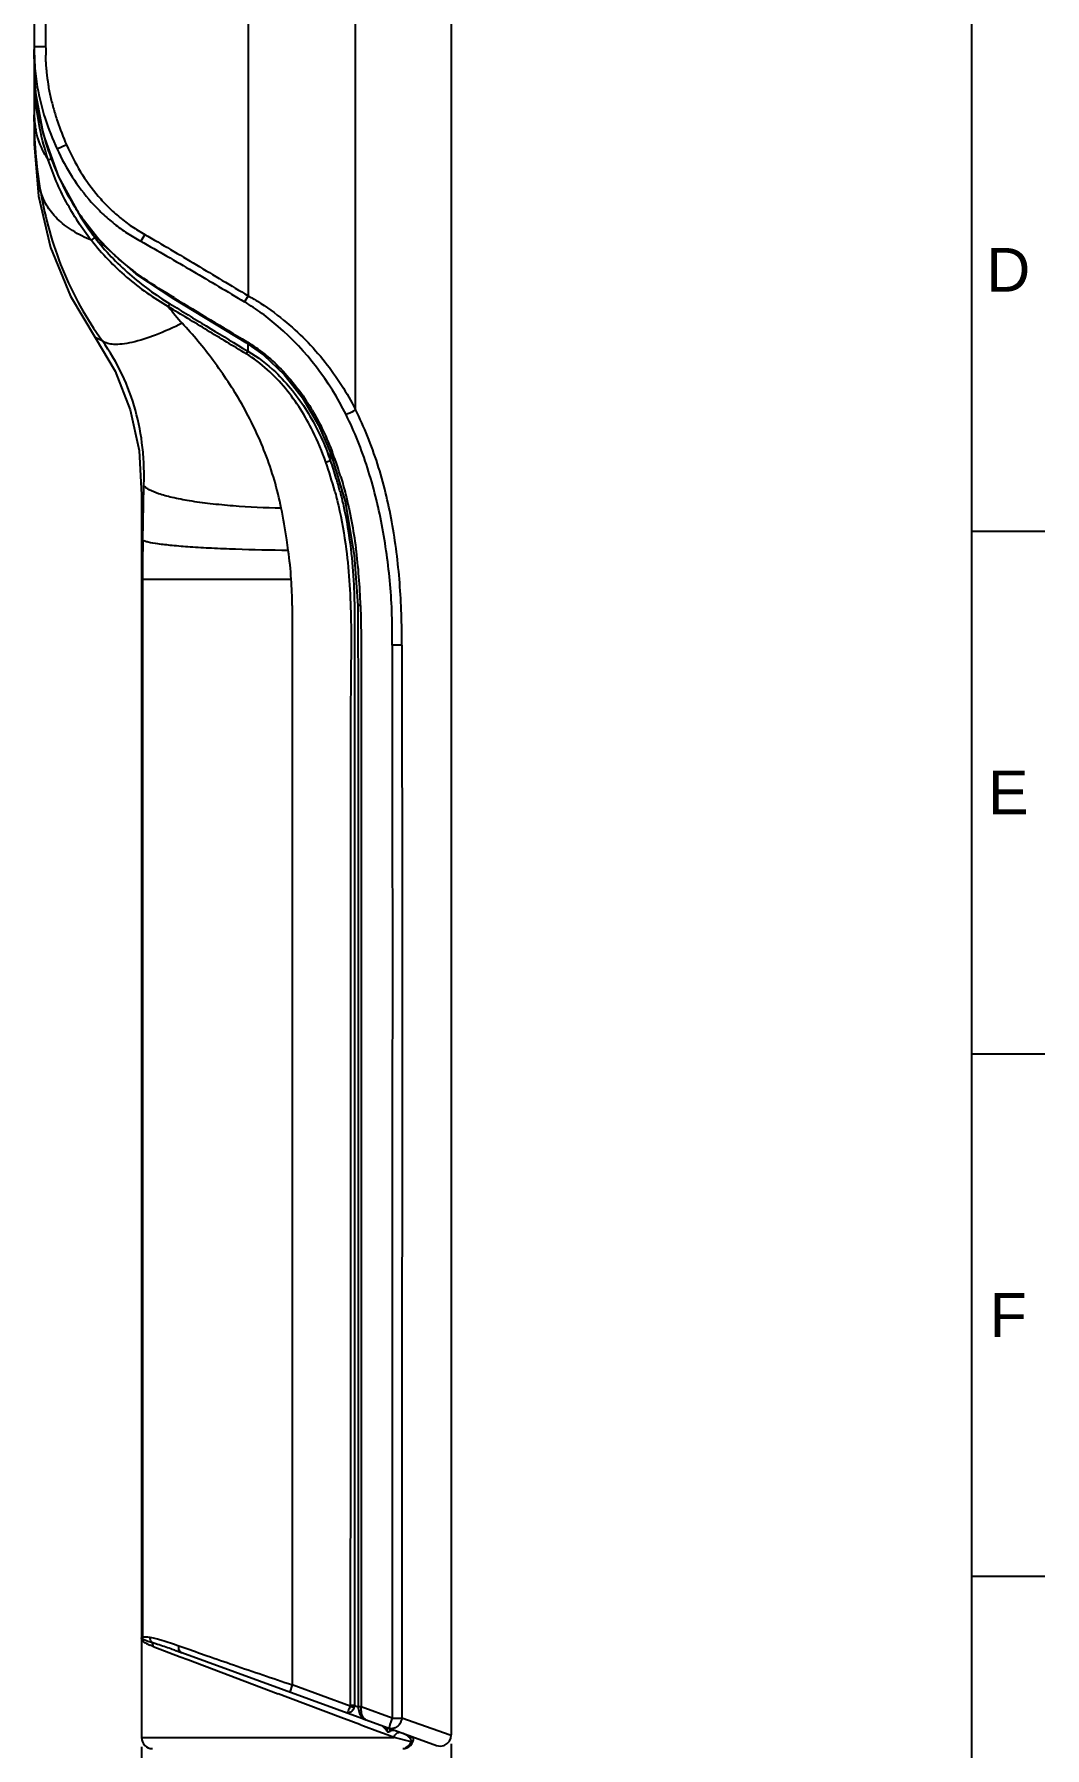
# Model space of a CAD drawing. Header units: millimetres. Extents: x 3594 to 3804, y -86 to 211.
# Drawn here: x 3734.6 to 3803.9, y -21.1 to 96.5 of the extents above; entities that cross this region are included whole.
import ezdxf

# ---------------------------------------------------------------- set-up
doc = ezdxf.new("R2010")
doc.units = ezdxf.units.MM
doc.header["$LTSCALE"] = 0.1
doc.layers.add('DIM', color=3, linetype='Continuous')
doc.layers.add('FORM', color=7, linetype='Continuous')
doc.styles.get("Standard").update_dxf_attribs({"font": 'arial.ttf'})
doc.dimstyles.new('ISO-25', dxfattribs={"dimtxt": 2.5, "dimasz": 2.5, "dimexe": 1.25, "dimexo": 0.625, "dimtad": 1, "dimlfac": 1.333333, "dimtxsty": 'Standard', "dimcen": 2.5, "dimadec": 0, "dimazin": 0, "dimtfac": 1, "dimtmove": 0, "dimatfit": 3, "dimfxl": 0, "dimarcsym": 0})

# ---------------------------------------------------------------- blocks, each defined once
blk = doc.blocks.new('*D18')
at = {"layer": 'Defpoints', "color": 0}
for p in [(3741.94, -20.45), (3763.19, -20.26), (3763.19, -39.86)]:
    blk.add_point(p, dxfattribs=at)
at = {"layer": 'DIM', "color": 0, "lineweight": -2}
for p, q in [((3741.94, -21.07), (3741.94, -41.11)), ((3763.19, -20.88), (3763.19, -41.11)), ((3744.44, -39.86), (3760.69, -39.86))]:
    blk.add_line(p, q, dxfattribs=at)
at = {"layer": 'DIM', "color": 0}
for points in [[(3744.44, -39.44), (3744.44, -40.28), (3741.94, -39.86)], [(3760.69, -39.44), (3760.69, -40.28), (3763.19, -39.86)]]:
    blk.add_solid(points, dxfattribs=at)
at = {"layer": 'DIM', "color": 0, "insert": (3752.57, -37.96), "char_height": 2.5, "attachment_point": 5}
blk.add_mtext('28.3', dxfattribs=at)

msp = doc.modelspace()

# ---------------------------------------------------------------- linework, layer by layer
at = {"color": 7, "linetype": 'Continuous'}
for p, q in [((3763.1921, 164.6081), (3763.1921, -20.2597)), ((3756.6306, 70.7218), (3756.6306, 160.9387)), ((3749.2581, 156.6819), (3749.2581, 78.529)), ((3734.5858, 97.7399), (3734.5858, 88.9548)), ((3734.5863, 96.1852), (3734.5865, 95.8475)), ((3734.5865, 95.8475), (3734.5866, 95.7392)), ((3735.3539, 95.6248), (3734.5867, 95.6246)), ((3734.5869, 95.4965), (3734.587, 95.4336)), ((3734.587, 95.4336), (3734.6001, 94.697)), ((3734.5978, 93.6716), (3734.5858, 93.6716)), ((3734.7024, 92.2733), (3734.7052, 92.2138)), ((3734.7078, 92.2141), (3734.7049, 92.2138)), ((3736.7995, 88.8849), (3736.1499, 88.6012)), ((3735.5407, 87.8666), (3735.7919, 87.9458)), ((3735.0153, 85.7249), (3735.0302, 85.6374)), ((3738.5009, 82.3369), (3738.7514, 82.5268)), ((3742.1599, 82.746), (3741.8854, 82.2789)), ((3744.1997, 78.3765), (3744.1566, 78.3105)), ((3744.1566, 78.3105), (3749.1032, 75.3243)), ((3749.2581, 78.529), (3749.0062, 78.1126)), ((3739.2537, 75.432), (3738.7585, 75.6651)), ((3749.1032, 75.3242), (3749.1467, 75.3915)), ((3748.873, 74.9444), (3749.2364, 74.725)), ((3749.2364, 75.2295), (3749.2364, 74.7251)), ((3754.906, 67.2379), (3754.906, 67.7486)), ((3754.9261, 67.7029), (3754.9258, 67.7038)), ((3754.9261, 67.7029), (3755.905, 64.4131)), ((3742.0323, 61.7432), (3742.108, 65.4848)), ((3755.905, 64.4131), (3756.5405, 60.7181)), ((3742.0323, 61.7428), (3741.9428, 61.7754)), ((3756.5405, 60.7181), (3756.7774, 57.2661)), ((3742.0133, 59.0786), (3742.0133, -13.5358)), ((3742.0133, 59.0786), (3752.2147, 59.0786)), ((3752.2785, 57.2775), (3752.2785, -16.8289)), ((3756.777, 57.2662), (3756.8087, 50.0317)), ((3756.9692, 57.2646), (3756.777, 57.2662)), ((3759.8072, 54.5471), (3759.1373, 54.5461)), ((3756.8087, 50.0317), (3756.8083, -18.3287)), ((3742.0425, -13.7128), (3742.0453, -13.7144)), ((3742.0886, -13.8631), (3742.0616, -13.839)), ((3742.7405, -14.1868), (3742.5075, -14.0933)), ((3742.7405, -14.1868), (3744.5994, -14.8904)), ((3744.3646, -14.5039), (3744.3072, -14.4832)), ((3744.733, -14.6378), (3744.3646, -14.5039)), ((3744.4996, -14.1392), (3744.854, -14.2636)), ((3744.5994, -14.8904), (3745.1171, -15.0865)), ((3757.0661, -19.1266), (3744.7185, -14.6325)), ((3745.1171, -15.0865), (3751.3177, -17.433)), ((3751.9742, -17.6815), (3751.3177, -17.433)), ((3752.2785, -16.8289), (3752.1085, -17.3222)), ((3756.2581, -18.2774), (3752.2785, -16.8289)), ((3755.8033, -19.1309), (3751.9742, -17.6815)), ((3756.2581, -18.2774), (3756.2622, -18.2386)), ((3756.5572, -18.2373), (3756.2652, -18.2374)), ((3756.5572, -18.2373), (3756.8083, -18.3259)), ((3757.0161, -18.3287), (3756.8062, -18.3287)), ((3756.8062, -18.3287), (3756.8086, -18.401)), ((3756.8086, -18.401), (3756.9049, -18.7794)), ((3759.1361, -19.1003), (3757.0161, -18.3287)), ((3755.8723, -19.1571), (3755.8033, -19.1309)), ((3756.9164, -19.5523), (3755.8723, -19.1571)), ((3756.9463, -19.5636), (3756.9164, -19.5523)), ((3757.1805, -19.6522), (3756.9463, -19.5636)), ((3757.1068, -19.1347), (3757.0661, -19.1266)), ((3757.0972, -19.138), (3762.1842, -20.9895)), ((3757.1764, -19.1368), (3757.1068, -19.1347)), ((3758.1493, -20.019), (3757.1805, -19.6522)), ((3758.8065, -19.7601), (3758.8065, -20.0285)), ((3758.9972, -20.0063), (3758.9972, -19.8295)), ((3759.1361, -19.1003), (3759.8066, -19.1003)), ((3759.8014, -19.0984), (3763.1263, -20.2622)), ((3741.9427, -20.4466), (3759.2779, -20.4466)), ((3758.7869, -20.2603), (3758.1493, -20.019)), ((3759.2779, -20.4462), (3758.7869, -20.2603)), ((3760.4532, -20.7368), (3759.2779, -20.4466)), ((3760.6108, -20.4466), (3760.3339, -20.4466)), ((3760.6108, -20.4466), (3760.6108, -20.4168)), ((3763.1263, -20.2622), (3763.1921, -20.2852))]:
    msp.add_line(p, q, dxfattribs=at)
for points in [[(3734.7048, 92.2138), (3735.2026, 89.6204), (3736.2381, 86.6889), (3737.6101, 84.1954), (3739.3279, 82.014), (3741.5452, 80.0339), (3744.1566, 78.3105)], [(3734.5858, 88.9549), (3734.8659, 85.3567), (3735.6988, 81.8474), (3737.0635, 78.511), (3738.7581, 75.6656)], [(3738.7581, 75.6656), (3740.126, 73.3448), (3741.1686, 70.7082), (3741.7805, 67.9192), (3741.9434, 64.8738), (3741.9427, -20.4466)], [(3749.1029, 75.3237), (3750.342, 74.4496), (3751.7238, 73.1318), (3752.9791, 71.5308)], [(3752.9791, 71.5308), (3754.0872, 69.637), (3754.9253, 67.7041)], [(3756.9049, -18.7794), (3757.0927, -19.0608), (3757.3395, -19.2261)], [(3762.1861, -20.9902), (3762.4585, -21.0351), (3762.7137, -20.9837), (3762.9249, -20.8589), (3763.0776, -20.6827), (3763.1652, -20.4843), (3763.1921, -20.2852)]]:
    msp.add_lwpolyline(points, dxfattribs=at)
for centre, radius, start, end in [((3453.6367, 95.7443), 280.95, 359.806121, 359.936626), ((3749.0867, 95.2278), 14.4963, 182.098254, 183.483986), ((3751.9788, 93.6793), 17.393, 180.025409, 184.845785), ((3752.1485, 94.3083), 17.5667, 186.653188, 186.847391), ((3752.218, 94.3057), 17.6346, 186.811889, 187.177032), ((3752.9959, 94.4184), 18.4205, 187.222434, 193.846871), ((3739.855, 90.9524), 5.2692, 180.068601, 190.509368), ((3756.1283, 89.9903), 21.5424, 180.021609, 191.657196), ((3739.9778, 90.9731), 5.3937, 190.488058, 191.595341), ((3753.833, 94.612), 19.2797, 193.810197, 195.772742), ((3753.6398, 94.5421), 19.0747, 195.728296, 203.002525), ((3752.591, 94.1106), 17.9407, 203.043116, 205.73491), ((3751.9405, 93.794), 17.2173, 205.725808, 212.145587), ((3751.7189, 93.6631), 16.96, 212.169222, 216.161464), ((3753.1025, 93.5574), 18.1007, 211.285413, 217.55241), ((3751.6209, 93.5897), 16.8376, 216.156744, 219.093173), ((3750.982, 93.0521), 16.0027, 219.041849, 226.778463), ((3750.4706, 92.5339), 15.2749, 226.845055, 227.4431), ((3726.6744, 88.3968), 20.125, 328.201705, 328.827096), ((3755.7928, 86.8694), 15.0569, 217.080645, 222.841721), ((4434.5194, 1216.8199), 1331.3883, 238.7685674, 239.017214), ((3738.5292, 61.7729), 19.4488, 26.244043, 48.878361), ((3731.7821, 85.2345), 20.374, 328.345359, 328.947511), ((3739.5715, 62.2858), 16.3935, 30.835511, 31.40886), ((3727.134, 57.5354), 29.0736, 15.124264, 19.226114), ((3735.8079, 60.4328), 20.2736, 19.611926, 20.813473), ((3728.264, 57.9418), 28.2179, 16.580757, 19.235632), ((3735.5892, 60.3825), 20.8131, 20.568247, 20.749092), ((3732.098, 59.0666), 24.5441, 16.635669, 20.581047), ((3728.4887, 58.0102), 27.983, 14.859073, 16.577836), ((3728.5259, 58.0203), 27.9444, 14.650363, 14.85855), ((3719.8473, 56.2415), 37.1363, 1.578739, 7.691619), ((3720.1428, 56.8106), 32.1525, 4.044933, 7.571049), ((3742.5421, -13.5336), 0.5308, 180.309207, 199.749924), ((3744.0844, -10.4092), 4.0074, 245.234859, 246.828308), ((3739.0332, -26.1671), 12.766, 72.848647, 73.508213), ((3737.4483, -31.2778), 18.1168, 72.025175, 72.825509), ((3772.4459, 25.7828), 46.9398, 249.826629, 250.173371), ((3755.9867, -18.1761), 0.5738, 339.763442, 353.872951), ((3757.9235, -20.5135), 1.0074, 28.783626, 35.36361), ((3759.2243, -20.6176), 0.6628, 69.991077, 84.5442), ((3742.6927, -20.4466), 0.75, 180, 270), ((3759.8608, -20.4466), 0.75, 270, 0)]:
    msp.add_arc(centre, radius, start, end, dxfattribs=at)
for points, knots in [([(3735.3489, 127.7771), (3735.3518, 126.4375), (3735.3465, 124.4279), (3735.3537, 121.7486), (3735.3506, 119.0692), (3735.3542, 116.3899), (3735.3486, 113.7105), (3735.3546, 111.701), (3735.3482, 109.6915), (3735.355, 107.0121), (3735.3509, 104.3327), (3735.3543, 101.6534), (3735.3568, 99.9788), (3735.352, 98.6391), (3735.3693, 97.2995), (3735.351, 96.2945), (3735.3657, 95.6249)], [0, 0, 0, 0, 0.12500032, 0.18750048, 0.25000053, 0.37500058, 0.43750061, 0.50000071, 0.56250081, 0.62500091, 0.75000118, 0.81250137, 0.87500149, 0.90625149, 0.93750182, 1, 1, 1, 1]), ([(3735.3657, 95.6249), (3735.3666, 95.4801), (3735.372, 95.1906), (3735.3574, 94.7565), (3735.3779, 94.3221), (3735.4445, 93.7469), (3735.5237, 93.027), (3735.6928, 92.174), (3735.91, 91.3328), (3736.2491, 90.2251), (3736.5634, 89.4135), (3736.7995, 88.8849)], [0, 0, 0, 0, 0.06249439, 0.12500677, 0.18745115, 0.25001809, 0.37501386, 0.49997812, 0.62503396, 0.75004001, 1, 1, 1, 1]), ([(3734.6172, 94.3469), (3734.6475, 93.8498), (3734.8906, 91.8724), (3735.5269, 89.9557), (3736.1499, 88.6012)], [0, 0, 0, 0, 0.25040849, 1, 1, 1, 1]), ([(3735.0153, 85.7251), (3734.872, 86.6028), (3734.6516, 88.3389), (3734.5858, 90.0877), (3734.5858, 90.9461)], [0, 0, 0, 0, 0.50886097, 1, 1, 1, 1]), ([(3735.5415, 87.8669), (3735.4367, 88.0278), (3735.0626, 88.6585), (3734.8029, 89.3588), (3734.6942, 89.889)], [0, 0, 0, 0, 0.26183392, 1, 1, 1, 1]), ([(3736.1499, 88.6012), (3736.4508, 87.9432), (3737.1399, 86.6648), (3738.2345, 85.2143), (3739.2437, 84.1747), (3740.0607, 83.4572), (3740.94, 82.8157), (3741.5697, 82.4562), (3741.8854, 82.2789)], [0, 0, 0, 0, 0.24990621, 0.499764, 0.62479245, 0.74988094, 0.87490949, 1, 1, 1, 1]), ([(3736.7995, 88.8849), (3737.0791, 88.2527), (3737.7154, 87.0226), (3738.7279, 85.6143), (3739.6691, 84.5977), (3740.4394, 83.8969), (3741.2694, 83.2711), (3741.8623, 82.9184), (3742.1599, 82.746)], [0, 0, 0, 0, 0.25005555, 0.49934415, 0.62470901, 0.75070855, 0.87557993, 1, 1, 1, 1]), ([(3738.501, 82.3369), (3737.8546, 83.1636), (3736.6974, 84.9283), (3735.8673, 86.8695), (3735.5415, 87.8669)], [0, 0, 0, 0, 0.50003445, 1, 1, 1, 1]), ([(3738.5009, 82.337), (3738.0507, 82.5229), (3737.2174, 82.9409), (3736.1646, 83.7526), (3735.4075, 84.6836), (3735.1059, 85.381), (3735.0154, 85.7245)], [0, 0, 0, 0, 0.29080031, 0.55344818, 0.7879576, 1, 1, 1, 1]), ([(3735.0302, 85.6374), (3735.1839, 84.7439), (3735.5795, 82.9517), (3736.7786, 79.4358), (3738.1512, 76.9503), (3739.256, 75.4307)], [0, 0, 0, 0, 0.24440114, 0.49356826, 1, 1, 1, 1]), ([(3738.5009, 82.3369), (3739.2304, 81.4272), (3740.846, 79.7235), (3742.7704, 78.3779), (3743.7787, 77.7923)], [0, 0, 0, 0, 0.49999113, 1, 1, 1, 1]), ([(3738.7524, 82.5253), (3739.45, 81.6129), (3741.0408, 79.9309), (3742.9121, 78.577), (3743.8935, 77.9797)], [0, 0, 0, 0, 0.49995187, 1, 1, 1, 1]), ([(3742.1599, 82.746), (3743.3507, 82.0561), (3745.7164, 80.6497), (3748.0771, 79.235), (3749.2581, 78.529)], [0, 0, 0, 0, 0.50003198, 1, 1, 1, 1]), ([(3744.2025, 78.381), (3743.4905, 78.814), (3742.0661, 79.6813), (3740.7536, 80.7189), (3740.1399, 81.2823)], [0, 0, 0, 0, 0.50004486, 1, 1, 1, 1]), ([(3741.8854, 82.2789), (3743.0859, 81.6084), (3745.463, 80.2249), (3747.8259, 78.818), (3749.0062, 78.1126)], [0, 0, 0, 0, 0.50000992, 1, 1, 1, 1]), ([(3749.1254, 74.5428), (3748.6787, 74.8118), (3747.7868, 75.3517), (3746.4492, 76.1619), (3745.1172, 76.9801), (3744.2164, 77.5057), (3743.781, 77.7917)], [0, 0, 0, 0, 0.25008001, 0.5000923, 0.75011145, 1, 1, 1, 1]), ([(3743.8934, 77.9796), (3744.309, 77.7277), (3745.1339, 77.2136), (3746.7963, 76.206), (3748.0412, 75.4471), (3748.873, 74.9444)], [0, 0, 0, 0, 0.24999901, 0.49999948, 1, 1, 1, 1]), ([(3751.3199, 76.424), (3750.9615, 76.7372), (3750.4031, 77.1865), (3749.6182, 77.7329), (3749.2098, 77.9852), (3749.0062, 78.1126)], [0, 0, 0, 0, 0.49792356, 0.74865541, 1, 1, 1, 1]), ([(3749.2581, 78.529), (3749.4747, 78.408), (3750.3215, 77.908), (3751.122, 77.3307), (3751.6911, 76.8655)], [0, 0, 0, 0, 0.25238835, 1, 1, 1, 1]), ([(3744.739, 76.6457), (3744.1388, 76.3462), (3743.0116, 75.8362), (3741.618, 75.3734), (3740.6455, 75.2021), (3739.9609, 75.1691), (3739.4745, 75.2678), (3739.256, 75.4307)], [0, 0, 0, 0, 0.34827999, 0.64146645, 0.76009246, 0.85851568, 1, 1, 1, 1]), ([(3751.5281, 63.9474), (3751.3967, 64.5952), (3751.0897, 65.8701), (3750.2606, 68.2972), (3748.9194, 71.0927), (3747.2598, 73.6069), (3745.8406, 75.4134), (3745.1035, 76.2424), (3744.7393, 76.6459)], [0, 0, 0, 0, 0.13606917, 0.26952656, 0.52734763, 0.77175153, 0.8881149, 1, 1, 1, 1]), ([(3751.6911, 76.8655), (3752.7372, 76.0104), (3754.6083, 74.1125), (3756.0442, 71.8717), (3756.6305, 70.7218)], [0, 0, 0, 0, 0.51141271, 1, 1, 1, 1]), ([(3742.108, 65.4848), (3742.1177, 65.9278), (3742.1254, 66.807), (3741.9995, 68.5479), (3741.5956, 70.6938), (3740.672, 73.1707), (3739.7717, 74.7016), (3739.256, 75.4307)], [0, 0, 0, 0, 0.12625109, 0.2503464, 0.49691856, 0.74553831, 1, 1, 1, 1]), ([(3749.1471, 75.3922), (3749.3789, 75.2494), (3749.8373, 74.9562), (3750.6946, 74.2963), (3751.6717, 73.3752), (3752.6938, 72.1504), (3753.2893, 71.2771), (3753.5628, 70.8291)], [0, 0, 0, 0, 0.12747982, 0.25448167, 0.50602421, 0.75427873, 1, 1, 1, 1]), ([(3754.5855, 67.1091), (3754.3314, 67.8335), (3753.8172, 69.0794), (3752.8696, 70.7637), (3751.8417, 72.1945), (3750.6128, 73.5018), (3749.6444, 74.2292), (3749.1248, 74.542)], [0, 0, 0, 0, 0.24511172, 0.429004, 0.61606293, 0.80634222, 1, 1, 1, 1]), ([(3749.2361, 74.7246), (3749.9207, 74.3293), (3751.0215, 73.4882), (3752.3222, 72.0483), (3753.6266, 70.2005), (3754.3632, 68.6761), (3754.7585, 67.6365)], [0, 0, 0, 0, 0.25935482, 0.44925515, 0.63511082, 1, 1, 1, 1]), ([(3756.6306, 70.7218), (3756.5872, 70.6848), (3756.3862, 70.5374), (3756.1569, 70.4287), (3755.9732, 70.3731)], [0, 0, 0, 0, 0.22911892, 1, 1, 1, 1]), ([(3759.808, 54.5471), (3759.8128, 55.2606), (3759.7867, 56.686), (3759.6718, 58.8151), (3759.4621, 60.9235), (3759.0311, 63.6686), (3758.2421, 66.9966), (3757.2155, 69.5178), (3756.6306, 70.7218)], [0, 0, 0, 0, 0.12874787, 0.25717386, 0.38467795, 0.51087647, 0.7584661, 1, 1, 1, 1]), ([(3759.1385, 54.5461), (3759.1426, 55.2431), (3759.149, 56.6356), (3759.0256, 58.7164), (3758.7806, 60.7728), (3758.3463, 63.4592), (3757.5381, 66.7114), (3756.5608, 69.1978), (3755.9732, 70.3731)], [0, 0, 0, 0, 0.12845668, 0.25653164, 0.38382111, 0.50994443, 0.75786142, 1, 1, 1, 1]), ([(3754.586, 67.1093), (3754.6727, 67.131), (3754.7823, 67.1702), (3754.884, 67.2245), (3754.906, 67.2379)], [0, 0, 0, 0, 0.77616225, 1, 1, 1, 1]), ([(3755.0755, 67.6947), (3755.0442, 67.6873), (3755.0005, 67.6814), (3754.9327, 67.6851), (3754.9261, 67.7029)], [0, 0, 0, 0, 0.62916375, 1, 1, 1, 1]), ([(3755.6147, 66.0932), (3755.7331, 65.6985), (3756.1733, 64.0931), (3756.4816, 62.4527), (3756.6495, 61.2118)], [0, 0, 0, 0, 0.2476278, 1, 1, 1, 1]), ([(3751.5272, 63.9472), (3750.4271, 63.9692), (3748.8004, 64.043), (3746.7041, 64.2404), (3745.3033, 64.429), (3744.1157, 64.6519), (3743.1827, 64.8983), (3742.5303, 65.1551), (3742.2015, 65.3689), (3742.108, 65.4848)], [0, 0, 0, 0, 0.34212836, 0.50594234, 0.65461966, 0.78139923, 0.8816677, 0.95369608, 1, 1, 1, 1]), ([(3755.2005, 65.1211), (3755.2883, 64.7964), (3755.6197, 63.4816), (3755.8569, 62.1434), (3755.9862, 61.1323)], [0, 0, 0, 0, 0.24812563, 1, 1, 1, 1]), ([(3755.5618, 65.088), (3755.6457, 64.7673), (3755.9607, 63.4693), (3756.1804, 62.1486), (3756.298, 61.1514)], [0, 0, 0, 0, 0.24821791, 1, 1, 1, 1]), ([(3752.0152, 61.0469), (3751.9829, 61.2915), (3751.8435, 62.262), (3751.6735, 63.2282), (3751.5276, 63.9473)], [0, 0, 0, 0, 0.25160198, 1, 1, 1, 1]), ([(3742.0339, 61.7432), (3742.0298, 61.5226), (3742.0168, 60.6344), (3742.0131, 59.7462), (3742.0131, 59.0786)], [0, 0, 0, 0, 0.24840708, 1, 1, 1, 1]), ([(3752.0151, 61.0469), (3750.8062, 61.0587), (3749.0479, 61.0953), (3746.8017, 61.1887), (3745.3508, 61.2731), (3744.1241, 61.3702), (3743.1616, 61.478), (3742.5369, 61.5769), (3742.1948, 61.6688), (3742.076, 61.7157), (3742.0339, 61.7432)], [0, 0, 0, 0, 0.36160063, 0.52597317, 0.67241141, 0.79632587, 0.89390196, 0.96226064, 0.98495042, 1, 1, 1, 1]), ([(3755.9862, 61.1323), (3756.1957, 59.4938), (3756.3726, 56.1844), (3756.2745, 51.2266), (3756.2859, 46.2646), (3756.2923, 41.303), (3756.2831, 36.3413), (3756.2844, 29.7257), (3756.2804, 21.4562), (3756.2773, 11.5328), (3756.2732, 1.6094), (3756.2693, -8.314), (3756.2665, -14.9296), (3756.2652, -18.2374)], [0, 0, 0, 0, 0.06242485, 0.12492585, 0.18743003, 0.24993704, 0.31244158, 0.37494697, 0.49995762, 0.62496822, 0.74997881, 0.87498941, 1, 1, 1, 1]), ([(3756.298, 61.1514), (3756.3943, 60.335), (3756.4932, 59.102), (3756.5522, 57.4535), (3756.5634, 55.7989), (3756.5553, 53.7308), (3756.5598, 51.2492), (3756.5585, 48.7675), (3756.5585, 45.4586), (3756.5581, 41.3225), (3756.5583, 36.3592), (3756.5584, 29.7414), (3756.5583, 21.4693), (3756.5574, 11.5426), (3756.5568, 1.616), (3756.5566, -8.3107), (3756.5572, -14.9284), (3756.5577, -18.2373)], [0, 0, 0, 0, 0.03106206, 0.04669191, 0.06232162, 0.09357775, 0.12483356, 0.15608952, 0.1873455, 0.24985739, 0.31236924, 0.37488112, 0.49990488, 0.62492831, 0.74995193, 0.87497596, 1, 1, 1, 1]), ([(3756.9687, 57.2646), (3756.99, 56.4801), (3757.0172, 54.9085), (3757.015, 51.7614), (3757.017, 47.8237), (3757.018, 43.0977), (3757.0189, 36.7963), (3757.0191, 28.9196), (3757.0183, 19.4675), (3757.0174, 10.0154), (3757.016, -2.5873), (3757.0153, -12.0394), (3757.0152, -18.3408)], [0, 0, 0, 0, 0.03113784, 0.06236649, 0.1248753, 0.18738373, 0.24989247, 0.3749102, 0.49992813, 0.62494646, 0.74996458, 1, 1, 1, 1]), ([(3759.1373, 54.5461), (3759.1565, 42.272), (3759.1505, 17.7232), (3759.1361, -6.8256), (3759.1356, -19.1003)], [0, 0, 0, 0, 0.49998653, 1, 1, 1, 1]), ([(3741.9427, -13.6222), (3741.9427, -13.5956), (3741.9686, -13.5578), (3742.0024, -13.5405), (3742.0131, -13.5355)], [0, 0, 0, 0, 0.69198381, 1, 1, 1, 1]), ([(3741.9427, -13.6222), (3741.9427, -13.638), (3741.9785, -13.6766), (3742.0162, -13.6984), (3742.0425, -13.713)], [0, 0, 0, 0, 0.34495935, 1, 1, 1, 1]), ([(3742.0616, -13.839), (3742.0432, -13.8213), (3741.9865, -13.7614), (3741.9427, -13.6802), (3741.9427, -13.6222)], [0, 0, 0, 0, 0.3058644, 1, 1, 1, 1]), ([(3742.0453, -13.7144), (3742.0294, -13.671), (3742.017, -13.6109), (3742.012, -13.5506), (3742.0113, -13.5362)], [0, 0, 0, 0, 0.76298954, 1, 1, 1, 1]), ([(3742.0133, -13.5358), (3742.0698, -13.5109), (3742.2499, -13.5217), (3742.4156, -13.5435), (3742.5236, -13.5616)], [0, 0, 0, 0, 0.36069405, 1, 1, 1, 1]), ([(3742.6572, -13.9263), (3742.5307, -13.8886), (3742.3247, -13.8249), (3742.1198, -13.753), (3742.0452, -13.7143)], [0, 0, 0, 0, 0.61084494, 1, 1, 1, 1]), ([(3742.0886, -13.8631), (3742.1088, -13.8794), (3742.2081, -13.9516), (3742.3179, -14.0079), (3742.4057, -14.048)], [0, 0, 0, 0, 0.21202639, 1, 1, 1, 1]), ([(3742.5236, -13.5616), (3742.5609, -13.5679), (3742.7305, -13.5995), (3742.8983, -13.6402), (3743.0285, -13.6746)], [0, 0, 0, 0, 0.21957478, 1, 1, 1, 1]), ([(3743.0285, -13.6746), (3743.134, -13.7026), (3743.6287, -13.8436), (3744.1171, -14.0059), (3744.4996, -14.1392)], [0, 0, 0, 0, 0.21236768, 1, 1, 1, 1]), ([(3744.3072, -14.4832), (3744.1892, -14.4407), (3743.7679, -14.2906), (3743.3452, -14.1445), (3743.0391, -14.0453)], [0, 0, 0, 0, 0.28053963, 1, 1, 1, 1]), ([(3744.7195, -14.6329), (3744.638, -14.6035), (3744.4925, -14.4448), (3744.4837, -14.2424), (3744.4996, -14.1392)], [0, 0, 0, 0, 0.45344387, 1, 1, 1, 1]), ([(3744.854, -14.2636), (3745.3852, -14.4502), (3746.5192, -14.8543), (3748.9937, -15.7103), (3750.942, -16.3652), (3752.2785, -16.8289)], [0, 0, 0, 0, 0.21501123, 0.45975853, 1, 1, 1, 1]), ([(3756.2581, -18.2774), (3756.235, -18.3402), (3756.1896, -18.4555), (3756.1266, -18.6025), (3756.0723, -18.697), (3756.0433, -18.7372), (3756.0285, -18.749), (3756.0239, -18.7473)], [0, 0, 0, 0, 0.37831393, 0.69830289, 0.91379115, 0.97273766, 1, 1, 1, 1]), ([(3756.5251, -18.3746), (3756.5018, -18.4379), (3756.4417, -18.5542), (3756.3167, -18.6896), (3756.1711, -18.7661), (3756.0667, -18.7629), (3756.0239, -18.7473)], [0, 0, 0, 0, 0.29678794, 0.56799577, 0.79982465, 1, 1, 1, 1]), ([(3757.0854, -18.9141), (3757.0697, -18.8723), (3757.014, -18.6825), (3757.0043, -18.4809), (3757.0161, -18.3287)], [0, 0, 0, 0, 0.22633806, 1, 1, 1, 1]), ([(3757.3394, -19.2261), (3757.3124, -19.2163), (3757.1924, -19.1458), (3757.1231, -19.0152), (3757.0854, -18.9141)], [0, 0, 0, 0, 0.21035805, 1, 1, 1, 1]), ([(3758.7451, -19.9305), (3758.7272, -19.9054), (3758.6559, -19.8145), (3758.5706, -19.7345), (3758.5021, -19.6847)], [0, 0, 0, 0, 0.26683464, 1, 1, 1, 1]), ([(3759.1361, -19.1003), (3759.1042, -19.1886), (3759.0472, -19.3517), (3758.9846, -19.5467), (3758.9495, -19.6722), (3758.9325, -19.7406), (3758.9275, -19.7763), (3758.9248, -19.8032), (3758.9301, -19.8051)], [0, 0, 0, 0, 0.38202359, 0.70437271, 0.82778484, 0.91989497, 0.97731688, 1, 1, 1, 1]), ([(3759.8066, -19.1003), (3759.7942, -19.2081), (3759.7266, -19.4303), (3759.5149, -19.7015), (3759.2214, -19.8499), (3759.0137, -19.8355), (3758.9301, -19.8051)], [0, 0, 0, 0, 0.25591495, 0.53491321, 0.79001623, 1, 1, 1, 1]), ([(3758.8065, -20.0285), (3758.813, -20.0404), (3758.8354, -20.0641), (3758.8886, -20.059), (3758.9405, -20.0356), (3758.9778, -20.0162), (3758.9972, -20.0063)], [0, 0, 0, 0, 0.19057568, 0.41043111, 0.69271998, 1, 1, 1, 1]), ([(3759.2779, -20.4466), (3759.2861, -20.3664), (3759.3472, -20.2065), (3759.4919, -20.1034), (3759.5719, -20.0853)], [0, 0, 0, 0, 0.49611017, 1, 1, 1, 1]), ([(3760.3339, -20.4466), (3760.3051, -20.4193), (3760.1754, -20.3052), (3760.0283, -20.2048), (3759.9029, -20.1591)], [0, 0, 0, 0, 0.22909406, 1, 1, 1, 1]), ([(3760.4532, -20.7368), (3760.4667, -20.7014), (3760.4674, -20.6342), (3760.418, -20.5349), (3760.3692, -20.4801), (3760.3339, -20.4466)], [0, 0, 0, 0, 0.34440768, 0.55913858, 1, 1, 1, 1])]:
    msp.add_open_spline(points, degree=3, knots=knots, dxfattribs=at)
for points in [[(3734.5849, 94.3448), (3734.5875, 93.6531), (3734.62, 92.96), (3734.7002, 92.2731)], [(3735.5406, 87.8669), (3735.0818, 89.2719), (3734.7722, 90.7373), (3734.648, 92.21)], [(3753.6476, 70.6887), (3754.2032, 69.758), (3754.6684, 68.7697), (3755.0524, 67.7561)], [(3752.2779, 57.2775), (3752.2748, 57.8783), (3752.2574, 58.4794), (3752.2155, 59.0787)], [(3759.8075, 54.5471), (3759.8313, 29.9985), (3759.8076, 5.4499), (3759.8069, -19.0987)], [(3742.0616, -13.8391), (3742.0626, -13.7966), (3742.0561, -13.7533), (3742.0425, -13.713)], [(3742.6572, -13.9263), (3742.5705, -13.8301), (3742.5213, -13.691), (3742.5236, -13.5616)], [(3742.7405, -14.1868), (3742.7459, -14.0958), (3742.7163, -13.9957), (3742.6572, -13.9263)], [(3759.2874, -19.9577), (3759.1897, -19.9485), (3759.0846, -19.9618), (3758.9972, -20.0063)], [(3759.5719, -20.0853), (3759.6068, -20.0774), (3759.6441, -20.0762), (3759.6794, -20.0823)], [(3760.0521, -21.1399), (3760.2271, -21.0671), (3760.3805, -20.9119), (3760.4532, -20.7368)]]:
    msp.add_open_spline(points, degree=3, dxfattribs=at)
at = {"layer": 'FORM'}
for p, q in [((3798.9134, -81.1235), (3798.9134, 205.8765)), ((3798.9134, 62.3765), (3803.9134, 62.3765)), ((3798.9134, 26.5015), (3803.9134, 26.5015)), ((3798.9134, -9.3735), (3803.9134, -9.3735))]:
    msp.add_line(p, q, dxfattribs=at)

# ---------------------------------------------------------------- texts
at = {"layer": 'FORM', "char_height": 3, "attachment_point": 5}
for s, insert in [('D', (3801.4134, 80.314)), ('E', (3801.4134, 44.439)), ('F', (3801.4134, 8.564))]:
    msp.add_mtext_dynamic_manual_height_columns(s, width=5, gutter_width=12.5, heights=[0], dxfattribs=dict(at, insert=insert))

# ---------------------------------------------------------------- dimensions: what is measured, and where the dimension line sits
at = {"layer": 'DIM'}
dim = msp.add_linear_dim(base=(3763.1921, -39.8587), p1=(3741.9427, -20.4466), p2=(3763.1921, -20.2597), text='28.3', dimstyle='ISO-25', override={"dimfxl": 1.25}, dxfattribs=at)
dim.commit()
dim.dimension.update_dxf_attribs({"geometry": '*D18', "text_midpoint": (3752.5674, -37.9564)})

doc.saveas('drawing.dxf')
